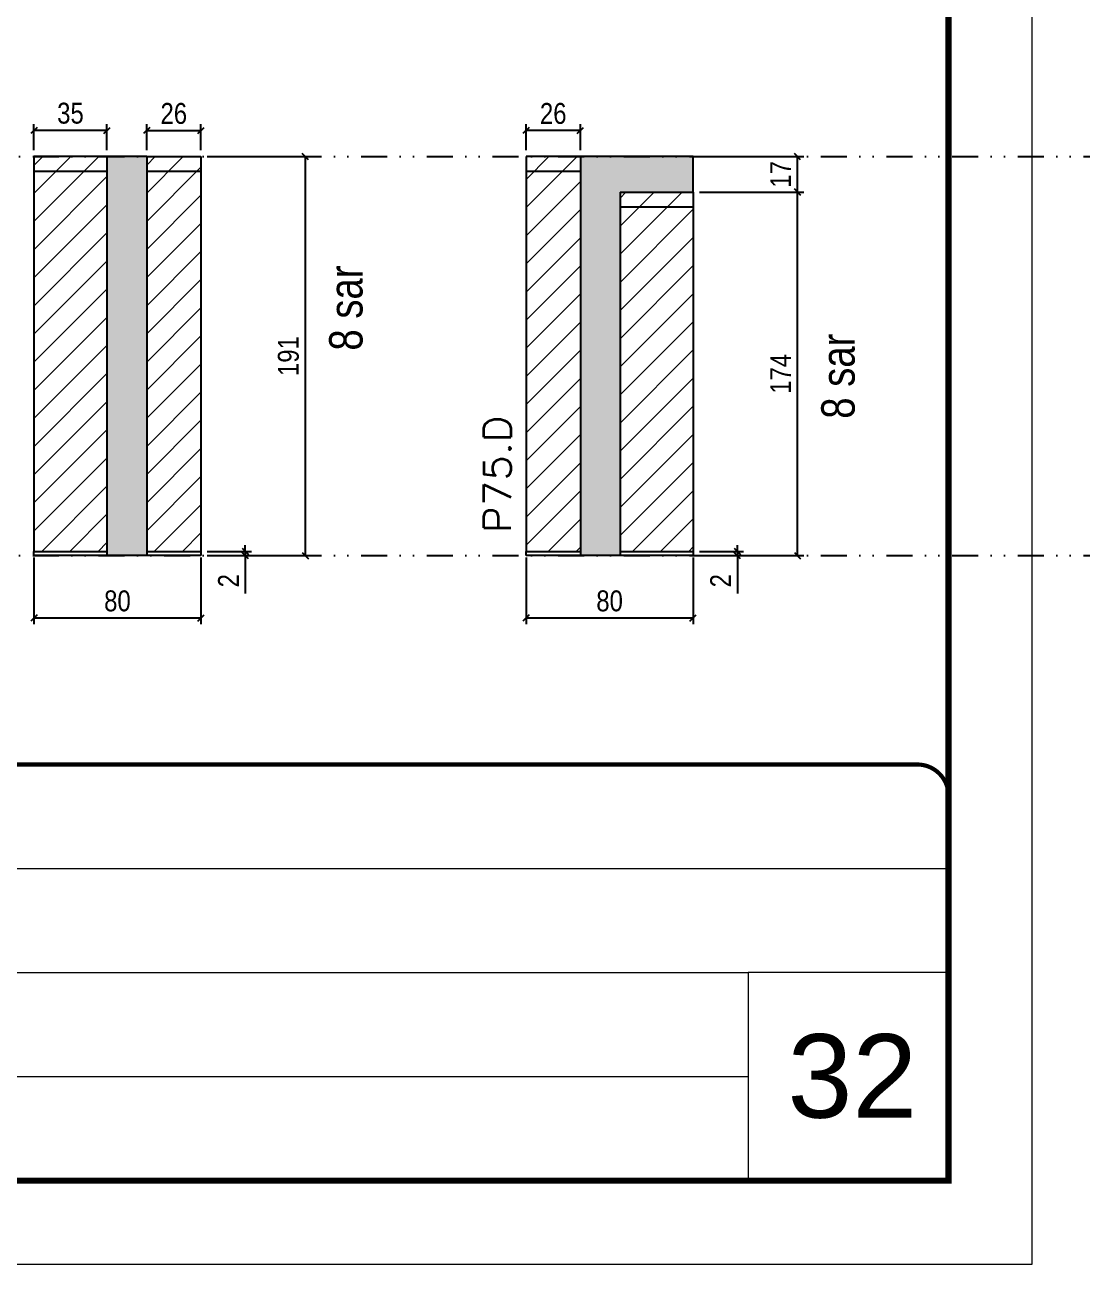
# Model space of a CAD drawing. Extents: x 13741 to 27878, y -21631 to 6985.
# Drawn here: x 20185 to 20691, y -2105 to -1512 of the extents above; entities that cross this region are included whole.
import ezdxf

# ---------------------------------------------------------------- set-up
doc = ezdxf.new("R2010")
doc.units = 0
for name, pattern in [('CONTINUO', [0]), ('DASHED', [0.75, 0.5, -0.25]), ('DIVIDE2', [0.625, 0.25, -0.125, 0, -0.125, 0, -0.125])]:
    doc.linetypes.add(name, pattern=pattern)
for name, color, linetype, lineweight in [('CARIMBO', 255, 'Continuous', 9), ('Folhas', 255, 'Continuous', 9), ('Hachura', 251, 'Continuous', 9), ('SARRAFO DE PRESSAO', 251, 'DASHED', 9), ('Texto Seção', 7, 'Continuous', 15)]:
    doc.layers.add(name, color=color, linetype=linetype, lineweight=lineweight)
for name, color, linetype in [('COTA', 241, 'Continuous'), ('NOMENCLATURA', 7, 'Continuous'), ('Nível', 160, 'Continuous'), ('Painéis', 200, 'Continuous'), ('SARR_2.2x7', 40, 'Continuous')]:
    doc.layers.add(name, color=color, linetype=linetype)
doc.styles.add('ARIAL', font='arial.ttf')
doc.styles.add('ARIAL_NARROW', font='ARIALN.TTF', dxfattribs={"height": 0.2})
doc.styles.add('COTA TECNICA', font='techl___.ttf', dxfattribs={"height": 10})
doc.styles.add('COTA TECNICA-50', font='techl___.ttf', dxfattribs={"height": 10})
doc.styles.add('REGUA-120', font='ROMANS.shx', dxfattribs={"height": 15})
doc.dimstyles.new('COTA PAINEL-50', dxfattribs={"dimtxt": 10, "dimasz": 3, "dimexe": 3, "dimexo": 3, "dimgap": 3, "dimtad": 1, "dimdec": 1, "dimzin": 12, "dimdsep": 46, "dimtxsty": 'COTA TECNICA-50', "dimblk1": 'OBLIQUE', "dimblk2": 'OBLIQUE', "dimsah": 1, "dimcen": 0.9, "dimclrd": 4, "dimclre": 4, "dimclrt": 240, "dimadec": 1, "dimazin": 3, "dimtfac": 1, "dimtdec": 1, "dimtmove": 0, "dimatfit": 3, "dimfxl": 1, "dimtolj": 1, "dimtzin": 12, "dimarcsym": 0})
doc.dimstyles.new('PAINEL', dxfattribs={"dimtxt": 10, "dimasz": 3, "dimexe": 3, "dimexo": 3, "dimgap": 3, "dimtad": 1, "dimdec": 1, "dimzin": 12, "dimdsep": 46, "dimtxsty": 'COTA TECNICA', "dimblk1": 'OBLIQUE', "dimblk2": 'OBLIQUE', "dimsah": 1, "dimcen": 0.9, "dimclrd": 4, "dimclre": 4, "dimclrt": 240, "dimadec": 1, "dimazin": 3, "dimtfac": 1, "dimtdec": 1, "dimtmove": 0, "dimatfit": 3, "dimfxl": 1, "dimtolj": 1, "dimtzin": 12, "dimarcsym": 0})

# ---------------------------------------------------------------- blocks, each defined once
blk = doc.blocks.new('9999999999')
at = {"color": 30, "linetype": 'CONTINUO'}
for p, q in [((98564.56, 34379.64), (99583.98, 34379.64)), ((98564.56, 34329.83), (99487.98, 34329.83)), ((99583.98, 34329.83), (99487.98, 34329.83)), ((99487.98, 34329.83), (99487.98, 34230.21)), ((98564.56, 34280.02), (99487.98, 34280.02))]:
    blk.add_line(p, q, dxfattribs=at)
at = {"color": 30, "linetype": 'CONTINUO', "const_width": 2}
blk.add_lwpolyline([(99583.98, 34230.21), (99583.98, 34414.45, 0.414214), (99568.98, 34429.45), (98228.98, 34429.45, 0.414214), (98213.98, 34414.45), (98213.98, 34245.21, 0.414214), (98228.98, 34230.21), (99583.98, 34230.21)], format="xyb", dxfattribs=at)
at = {"layer": 'Folhas'}
blk.add_lwpolyline([(98138.98, 34190.21), (99623.98, 34190.21), (99623.98, 35240.21), (98138.98, 35240.21)], close=True, dxfattribs=at)
at = {"layer": 'Folhas', "color": 30, "const_width": 3}
blk.add_lwpolyline([(98213.98, 34230.21), (99583.98, 34230.21), (99583.98, 35200.21), (98213.98, 35200.21)], close=True, dxfattribs=at)
blk = doc.blocks.new('_Oblique')
at = {"color": 0, "linetype": 'ByBlock', "lineweight": -2}
blk.add_line((-0.5, -0.5), (0.5, 0.5), dxfattribs=at)
blk = doc.blocks.new('*D1684')
at = {"layer": 'COTA', "color": 4, "lineweight": -2, "transparency": 16777216}
for p, q in [((20188.93, -1767.02), (20188.93, -1798.91)), ((20268.93, -1767.02), (20268.93, -1798.91)), ((20188.93, -1795.91), (20268.93, -1795.91))]:
    blk.add_line(p, q, dxfattribs=at)
at = {"layer": 'Defpoints', "color": 0, "transparency": 16777216}
for p in [(20188.93, -1764.02), (20268.93, -1764.02), (20268.93, -1795.91)]:
    blk.add_point(p, dxfattribs=at)
at = {"layer": 'COTA', "color": 4, "lineweight": -2, "transparency": 16777216, "xscale": 3, "yscale": 3, "zscale": 3, "rotation": 180}
blk.add_blockref('_Oblique', (20188.93, -1795.91), dxfattribs=at)
at = {"layer": 'COTA', "color": 4, "lineweight": -2, "transparency": 16777216, "xscale": 3, "yscale": 3, "zscale": 3}
blk.add_blockref('_Oblique', (20268.93, -1795.91), dxfattribs=at)
at = {"layer": 'COTA', "color": 240, "transparency": 16777216, "insert": (20228.93, -1787.79), "char_height": 10, "attachment_point": 5, "style": 'COTA TECNICA'}
blk.add_mtext('\\A1;80', dxfattribs=at)
blk = doc.blocks.new('*D1685')
at = {"layer": 'COTA', "color": 4, "lineweight": -2, "transparency": 16777216}
for p, q in [((20290.12, -1764.02), (20290.12, -1761.02)), ((20271.93, -1764.02), (20293.12, -1764.02)), ((20271.93, -1766.02), (20293.12, -1766.02)), ((20290.12, -1764.02), (20290.12, -1766.02)), ((20290.12, -1766.02), (20290.12, -1784.13))]:
    blk.add_line(p, q, dxfattribs=at)
at = {"layer": 'Defpoints', "color": 0, "transparency": 16777216}
for p in [(20268.93, -1764.02), (20268.93, -1766.02), (20290.12, -1764.02)]:
    blk.add_point(p, dxfattribs=at)
at = {"layer": 'COTA', "color": 4, "lineweight": -2, "transparency": 16777216, "xscale": 3, "yscale": 3, "zscale": 3}
for p, rotation in [((20290.12, -1764.02), 270), ((20290.12, -1766.02), 90)]:
    blk.add_blockref('_Oblique', p, dxfattribs=dict(at, rotation=rotation))
at = {"layer": 'COTA', "color": 240, "transparency": 16777216, "insert": (20282.12, -1778.07), "char_height": 10, "attachment_point": 5, "rotation": 90, "style": 'COTA TECNICA-50'}
blk.add_mtext('\\A1;2', dxfattribs=at)
blk = doc.blocks.new('*D1686')
at = {"layer": 'COTA', "color": 4, "lineweight": -2, "transparency": 16777216}
for p, q in [((20271.93, -1575.02), (20321.92, -1575.02)), ((20318.92, -1766.02), (20318.92, -1575.02)), ((20271.93, -1766.02), (20321.92, -1766.02))]:
    blk.add_line(p, q, dxfattribs=at)
at = {"layer": 'Defpoints', "color": 0, "transparency": 16777216}
for p in [(20268.93, -1575.02), (20318.92, -1575.02), (20268.93, -1766.02)]:
    blk.add_point(p, dxfattribs=at)
at = {"layer": 'COTA', "color": 4, "lineweight": -2, "transparency": 16777216, "xscale": 3, "yscale": 3, "zscale": 3}
for p, rotation in [((20318.92, -1575.02), 90), ((20318.92, -1766.02), 270)]:
    blk.add_blockref('_Oblique', p, dxfattribs=dict(at, rotation=rotation))
at = {"layer": 'COTA', "color": 240, "transparency": 16777216, "insert": (20310.83, -1670.52), "char_height": 10, "attachment_point": 5, "rotation": 90, "style": 'COTA TECNICA-50'}
blk.add_mtext('\\A1;191', dxfattribs=at)
blk = doc.blocks.new('*D1687')
at = {"layer": 'COTA', "color": 4, "lineweight": -2, "transparency": 16777216}
for p, q in [((20188.93, -1572.02), (20188.93, -1559.52)), ((20223.93, -1572.02), (20223.93, -1559.52)), ((20223.93, -1562.52), (20188.93, -1562.52))]:
    blk.add_line(p, q, dxfattribs=at)
at = {"layer": 'Defpoints', "color": 0, "transparency": 16777216}
for p in [(20188.93, -1562.52), (20188.93, -1575.02), (20223.93, -1575.02)]:
    blk.add_point(p, dxfattribs=at)
at = {"layer": 'COTA', "color": 4, "lineweight": -2, "transparency": 16777216, "xscale": 3, "yscale": 3, "zscale": 3, "rotation": 180}
blk.add_blockref('_Oblique', (20188.93, -1562.52), dxfattribs=at)
at = {"layer": 'COTA', "color": 4, "lineweight": -2, "transparency": 16777216, "xscale": 3, "yscale": 3, "zscale": 3}
blk.add_blockref('_Oblique', (20223.93, -1562.52), dxfattribs=at)
at = {"layer": 'COTA', "color": 240, "transparency": 16777216, "insert": (20206.43, -1554.3), "char_height": 10, "attachment_point": 5, "style": 'COTA TECNICA'}
blk.add_mtext('\\A1;35', dxfattribs=at)
blk = doc.blocks.new('*D1688')
at = {"layer": 'COTA', "color": 4, "lineweight": -2, "transparency": 16777216}
for p, q in [((20242.93, -1572.02), (20242.93, -1559.52)), ((20268.93, -1572.02), (20268.93, -1559.52)), ((20242.93, -1562.52), (20268.93, -1562.52))]:
    blk.add_line(p, q, dxfattribs=at)
at = {"layer": 'Defpoints', "color": 0, "transparency": 16777216}
for p in [(20268.93, -1562.52), (20242.93, -1575.02), (20268.93, -1575.02)]:
    blk.add_point(p, dxfattribs=at)
at = {"layer": 'COTA', "color": 4, "lineweight": -2, "transparency": 16777216, "xscale": 3, "yscale": 3, "zscale": 3, "rotation": 180}
blk.add_blockref('_Oblique', (20242.93, -1562.52), dxfattribs=at)
at = {"layer": 'COTA', "color": 4, "lineweight": -2, "transparency": 16777216, "xscale": 3, "yscale": 3, "zscale": 3}
blk.add_blockref('_Oblique', (20268.93, -1562.52), dxfattribs=at)
at = {"layer": 'COTA', "color": 240, "transparency": 16777216, "insert": (20255.93, -1554.42), "char_height": 10, "attachment_point": 5, "style": 'COTA TECNICA'}
blk.add_mtext('\\A1;26', dxfattribs=at)
blk = doc.blocks.new('*D1689')
at = {"layer": 'COTA', "color": 4, "lineweight": -2, "transparency": 16777216}
for p, q in [((20424.64, -1767.02), (20424.64, -1798.91)), ((20504.64, -1767.02), (20504.64, -1798.91)), ((20424.64, -1795.91), (20504.64, -1795.91))]:
    blk.add_line(p, q, dxfattribs=at)
at = {"layer": 'Defpoints', "color": 0, "transparency": 16777216}
for p in [(20424.64, -1764.02), (20504.64, -1764.02), (20504.64, -1795.91)]:
    blk.add_point(p, dxfattribs=at)
at = {"layer": 'COTA', "color": 4, "lineweight": -2, "transparency": 16777216, "xscale": 3, "yscale": 3, "zscale": 3, "rotation": 180}
blk.add_blockref('_Oblique', (20424.64, -1795.91), dxfattribs=at)
at = {"layer": 'COTA', "color": 4, "lineweight": -2, "transparency": 16777216, "xscale": 3, "yscale": 3, "zscale": 3}
blk.add_blockref('_Oblique', (20504.64, -1795.91), dxfattribs=at)
at = {"layer": 'COTA', "color": 240, "transparency": 16777216, "insert": (20464.64, -1787.79), "char_height": 10, "attachment_point": 5, "style": 'COTA TECNICA'}
blk.add_mtext('\\A1;80', dxfattribs=at)
blk = doc.blocks.new('*D1690')
at = {"layer": 'COTA', "color": 4, "lineweight": -2, "transparency": 16777216}
for p, q in [((20525.83, -1764.02), (20525.83, -1761.02)), ((20507.64, -1764.02), (20528.83, -1764.02)), ((20507.64, -1766.02), (20528.83, -1766.02)), ((20525.83, -1764.02), (20525.83, -1766.02)), ((20525.83, -1766.02), (20525.83, -1784.13))]:
    blk.add_line(p, q, dxfattribs=at)
at = {"layer": 'Defpoints', "color": 0, "transparency": 16777216}
for p in [(20504.64, -1764.02), (20504.64, -1766.02), (20525.83, -1764.02)]:
    blk.add_point(p, dxfattribs=at)
at = {"layer": 'COTA', "color": 4, "lineweight": -2, "transparency": 16777216, "xscale": 3, "yscale": 3, "zscale": 3}
for p, rotation in [((20525.83, -1764.02), 270), ((20525.83, -1766.02), 90)]:
    blk.add_blockref('_Oblique', p, dxfattribs=dict(at, rotation=rotation))
at = {"layer": 'COTA', "color": 240, "transparency": 16777216, "insert": (20517.83, -1778.07), "char_height": 10, "attachment_point": 5, "rotation": 90, "style": 'COTA TECNICA-50'}
blk.add_mtext('\\A1;2', dxfattribs=at)
blk = doc.blocks.new('*D1691')
at = {"layer": 'COTA', "color": 4, "lineweight": -2, "transparency": 16777216}
for p, q in [((20507.64, -1592.02), (20557.63, -1592.02)), ((20554.63, -1766.02), (20554.63, -1592.02)), ((20507.64, -1766.02), (20557.63, -1766.02))]:
    blk.add_line(p, q, dxfattribs=at)
at = {"layer": 'Defpoints', "color": 0, "transparency": 16777216}
for p in [(20504.64, -1592.02), (20554.63, -1592.02), (20504.64, -1766.02)]:
    blk.add_point(p, dxfattribs=at)
at = {"layer": 'COTA', "color": 4, "lineweight": -2, "transparency": 16777216, "xscale": 3, "yscale": 3, "zscale": 3}
for p, rotation in [((20554.63, -1592.02), 90), ((20554.63, -1766.02), 270)]:
    blk.add_blockref('_Oblique', p, dxfattribs=dict(at, rotation=rotation))
at = {"layer": 'COTA', "color": 240, "transparency": 16777216, "insert": (20546.55, -1679.02), "char_height": 10, "attachment_point": 5, "rotation": 90, "style": 'COTA TECNICA-50'}
blk.add_mtext('\\A1;174', dxfattribs=at)
blk = doc.blocks.new('*D1692')
at = {"layer": 'COTA', "color": 4, "lineweight": -2, "transparency": 16777216}
for p, q in [((20424.64, -1572.02), (20424.64, -1559.52)), ((20450.64, -1572.02), (20450.64, -1559.52)), ((20450.64, -1562.52), (20424.64, -1562.52))]:
    blk.add_line(p, q, dxfattribs=at)
at = {"layer": 'Defpoints', "color": 0, "transparency": 16777216}
for p in [(20424.64, -1562.52), (20424.64, -1575.02), (20450.64, -1575.02)]:
    blk.add_point(p, dxfattribs=at)
at = {"layer": 'COTA', "color": 4, "lineweight": -2, "transparency": 16777216, "xscale": 3, "yscale": 3, "zscale": 3, "rotation": 180}
blk.add_blockref('_Oblique', (20424.64, -1562.52), dxfattribs=at)
at = {"layer": 'COTA', "color": 4, "lineweight": -2, "transparency": 16777216, "xscale": 3, "yscale": 3, "zscale": 3}
blk.add_blockref('_Oblique', (20450.64, -1562.52), dxfattribs=at)
at = {"layer": 'COTA', "color": 240, "transparency": 16777216, "insert": (20437.64, -1554.42), "char_height": 10, "attachment_point": 5, "style": 'COTA TECNICA'}
blk.add_mtext('\\A1;26', dxfattribs=at)
blk = doc.blocks.new('*D1693')
at = {"layer": 'COTA', "color": 4, "lineweight": -2, "transparency": 16777216}
for p, q in [((20507.64, -1575.02), (20557.63, -1575.02)), ((20554.63, -1592.02), (20554.63, -1575.02)), ((20507.64, -1592.02), (20557.63, -1592.02))]:
    blk.add_line(p, q, dxfattribs=at)
at = {"layer": 'Defpoints', "color": 0, "transparency": 16777216}
for p in [(20504.64, -1575.02), (20554.63, -1575.02), (20504.64, -1592.02)]:
    blk.add_point(p, dxfattribs=at)
at = {"layer": 'COTA', "color": 4, "lineweight": -2, "transparency": 16777216, "xscale": 3, "yscale": 3, "zscale": 3}
for p, rotation in [((20554.63, -1575.02), 90), ((20554.63, -1592.02), 270)]:
    blk.add_blockref('_Oblique', p, dxfattribs=dict(at, rotation=rotation))
at = {"layer": 'COTA', "color": 240, "transparency": 16777216, "insert": (20546.55, -1583.52), "char_height": 10, "attachment_point": 5, "rotation": 90, "style": 'COTA TECNICA'}
blk.add_mtext('\\A1;17', dxfattribs=at)

msp = doc.modelspace()

# ---------------------------------------------------------------- hatches: boundary and pattern name
at = {"layer": 'COTA'}
h = msp.add_hatch(dxfattribs=at)
h.set_pattern_fill('AR-CONC', color=256, scale=0.03)
h.set_pattern_definition([(50, (-195.2525, 0), (5.4655401, -0.4781726), [0.5715, -6.2865]), (355, (-195.2525, 0), (-1.0573026, 5.7317054), [0.4572, -5.0292175]), (100.451445, (-194.797, -0.04), (4.4082374, 5.2535326), [0.4857003, -5.3427073]), (46.1842, (-195.2525, 1.524), (8.1323712, -1.2612698), [0.85725, -9.42975]), (96.635558, (-194.575, 1.419), (7.122124, 7.4227837), [0.7285507, -8.0140682]), (351.18415, (-195.2525, 1.524), (7.122124, 7.4227837), [0.685799, -7.543792]), (21, (-194.4905, 1.143), (4.5484317, -3.0679559), [0.5715, -6.2865]), (326, (-194.4905, 1.143), (1.8540609, 5.525639), [0.4572, -5.0292]), (71.451445, (-194.1114, 0.8873), (6.4024926, 2.457683), [0.4857003, -5.3426981]), (37.5, (-195.2525, 0), (0.0926581, 2.53665117), [0, -4.96824, 0, -5.1054, 0, -5.04825]), (7.5, (-195.2525, 0), (2.00458988, 3.00541724), [0, -2.91084, 0, -4.85394, 0, -1.92405]), (327.5, (-196.9517, 0), (4.06771786, -0.17186232), [0, -1.905, 0, -5.9436, 0, -7.8867]), (317.5, (-197.7137, 0), (4.44387544, 0.76279473), [0, -2.4765, 0, -3.94716, 0, -5.6007])])
h.paths.add_polyline_path([(20242.93, -1575.02), (20223.93, -1575.02), (20223.93, -1766.02), (20242.93, -1766.02)])
h = msp.add_hatch(dxfattribs=at)
h.set_pattern_fill('AR-CONC', color=256, scale=0.03)
h.paths.add_polyline_path([(20450.64, -1766.02), (20469.64, -1766.02), (20469.64, -1592.02), (20504.64, -1592.02), (20504.64, -1575.02), (20450.64, -1575.02)])
at = {"layer": 'Hachura', "linetype": 'ByBlock'}
h = msp.add_hatch(dxfattribs=at)
h.set_pattern_fill('ANSI31', color=256, scale=3)
h.paths.add_polyline_path([(19826.07, -1642.02), (19826.07, -1575.02), (19724.07, -1575.02), (19724.07, -1642.02)])
h.paths.add_polyline_path([(19724.07, -1642.02), (19724.07, -1764.02), (19826.07, -1764.02), (19826.07, -1642.02)])
h.paths.add_polyline_path([(20054.76, -1642.02), (19952.76, -1642.02), (19952.76, -1764.02), (20054.76, -1764.02)])
h.paths.add_polyline_path([(20010.26, -1639.02), (19983.26, -1639.02), (19983.26, -1642.02), (20054.76, -1642.02), (20054.76, -1575.02), (20010.26, -1575.02)])
h.paths.add_polyline_path([(19952.76, -1642.02), (19983.26, -1642.02), (19983.26, -1592.02), (19952.76, -1592.02)])
h.paths.add_polyline_path([(20223.93, -1575.02), (20188.93, -1575.02), (20188.93, -1764.02), (20223.93, -1764.02)])
h.paths.add_polyline_path([(20242.93, -1764.02), (20268.93, -1764.02), (20268.93, -1575.02), (20242.93, -1575.02)])
h.paths.add_polyline_path([(20424.64, -1764.02), (20450.64, -1764.02), (20450.64, -1575.02), (20424.64, -1575.02)])
h.paths.add_polyline_path([(20469.64, -1764.02), (20504.64, -1764.02), (20504.64, -1592.02), (20469.64, -1592.02)])

# ---------------------------------------------------------------- linework, layer by layer
at = {"layer": 'COTA'}
for p, q in [((20242.93, -1575.02), (20223.93, -1575.02)), ((20504.64, -1575.02), (20450.64, -1575.02)), ((20504.64, -1592.02), (20504.64, -1575.02))]:
    msp.add_line(p, q, dxfattribs=at)
at = {"layer": 'Nível', "color": 4, "linetype": 'DIVIDE2', "ltscale": 50}
for p, q in [((19181.97, -1575.02), (21531.15, -1575.02)), ((13741.09, -1766.02), (21531.15, -1766.02))]:
    msp.add_line(p, q, dxfattribs=at)
at = {"layer": 'Painéis'}
for p, q in [((20188.93, -1575.02), (20188.93, -1764.02)), ((20223.93, -1575.02), (20188.93, -1575.02)), ((20223.93, -1575.02), (20223.93, -1766.02)), ((20242.93, -1575.02), (20242.93, -1766.02)), ((20242.93, -1575.02), (20268.93, -1575.02)), ((20268.93, -1575.02), (20268.93, -1764.02)), ((20424.64, -1575.02), (20424.64, -1764.02)), ((20450.64, -1575.02), (20424.64, -1575.02)), ((20450.64, -1575.02), (20450.64, -1766.02)), ((20469.64, -1592.02), (20469.64, -1766.02)), ((20469.64, -1592.02), (20504.64, -1592.02)), ((20504.64, -1592.02), (20504.64, -1764.02)), ((20188.93, -1764.02), (20223.93, -1764.02)), ((20188.93, -1764.02), (20223.93, -1764.02)), ((20188.93, -1766.02), (20188.93, -1764.02)), ((20268.93, -1766.02), (20188.93, -1766.02)), ((20242.93, -1764.02), (20268.93, -1764.02)), ((20242.93, -1764.02), (20268.93, -1764.02)), ((20268.93, -1764.02), (20268.93, -1766.02)), ((20424.64, -1764.02), (20450.64, -1764.02)), ((20424.64, -1764.02), (20450.64, -1764.02)), ((20424.64, -1766.02), (20424.64, -1764.02)), ((20504.64, -1766.02), (20424.64, -1766.02)), ((20469.64, -1764.02), (20504.64, -1764.02)), ((20469.64, -1764.02), (20504.64, -1764.02)), ((20504.64, -1764.02), (20504.64, -1766.02))]:
    msp.add_line(p, q, dxfattribs=at)
at = {"layer": 'SARR_2.2x7'}
for p, q in [((20188.93, -1582.02), (20223.93, -1582.02)), ((20242.93, -1582.02), (20268.93, -1582.02)), ((20424.64, -1582.02), (20450.64, -1582.02)), ((20469.64, -1599.02), (20504.64, -1599.02))]:
    msp.add_line(p, q, dxfattribs=at)

# ---------------------------------------------------------------- block references
at = {"layer": 'SARRAFO DE PRESSAO', "color": 6, "linetype": 'ByBlock'}
msp.add_blockref('9999999999', (-78957.01, -36295.5), dxfattribs=at)

# ---------------------------------------------------------------- texts
at = {"layer": 'CARIMBO', "style": 'ARIAL'}
msp.add_text('32', height=40, dxfattribs=at).set_placement((20549.83, -2035.15))
at = {"layer": 'NOMENCLATURA', "style": 'ARIAL_NARROW'}
for p in [(20346.31, -1667.9), (20582.02, -1700.53)]:
    msp.add_text('8 sar', height=16, rotation=90, dxfattribs=at).set_placement(p)
at = {"layer": 'Texto Seção', "style": 'REGUA-120', "width": 1.1}
msp.add_text('P75.D', height=13, rotation=90, dxfattribs=at).set_placement((20417.39, -1755.25))

# ---------------------------------------------------------------- dimensions: what is measured, and where the dimension line sits
at = {"layer": 'COTA'}
for base, p1, p2, picture, middle in [((20188.93, -1562.52), (20223.93, -1575.02), (20188.93, -1575.02), '*D1687', (20206.43, -1554.3)), ((20268.93, -1562.52), (20242.93, -1575.02), (20268.93, -1575.02), '*D1688', (20255.93, -1554.42)), ((20424.64, -1562.52), (20450.64, -1575.02), (20424.64, -1575.02), '*D1692', (20437.64, -1554.42))]:
    dim = msp.add_linear_dim(base=base, p1=p1, p2=p2, dimstyle='PAINEL', dxfattribs=at)
    dim.commit()
    dim.dimension.update_dxf_attribs({"geometry": picture, "text_midpoint": middle})
for base, p1, p2, dimstyle, picture, middle in [((20318.92, -1575.02), (20268.93, -1766.02), (20268.93, -1575.02), 'COTA PAINEL-50', '*D1686', (20310.83, -1670.52)), ((20554.63, -1575.02), (20504.64, -1592.02), (20504.64, -1575.02), 'PAINEL', '*D1693', (20546.55, -1583.52)), ((20554.63, -1592.02), (20504.64, -1766.02), (20504.64, -1592.02), 'COTA PAINEL-50', '*D1691', (20546.55, -1679.02))]:
    dim = msp.add_linear_dim(base=base, p1=p1, p2=p2, angle=90, dimstyle=dimstyle, dxfattribs=at)
    dim.commit()
    dim.dimension.update_dxf_attribs({"geometry": picture, "text_midpoint": middle})
for base, p1, p2, picture, middle in [((20290.12, -1764.02), (20268.93, -1766.02), (20268.93, -1764.02), '*D1685', (20290.12, -1778.07)), ((20525.83, -1764.02), (20504.64, -1766.02), (20504.64, -1764.02), '*D1690', (20525.83, -1778.07))]:
    dim = msp.add_linear_dim(base=base, p1=p1, p2=p2, angle=90, dimstyle='COTA PAINEL-50', dxfattribs=at)
    dim.commit()
    dim.dimension.update_dxf_attribs({"geometry": picture, "text_midpoint": middle, "dimtype": 160})
for base, p1, p2, picture, middle in [((20268.93, -1795.91), (20188.93, -1764.02), (20268.93, -1764.02), '*D1684', (20228.93, -1787.79)), ((20504.64, -1795.91), (20424.64, -1764.02), (20504.64, -1764.02), '*D1689', (20464.64, -1787.79))]:
    dim = msp.add_linear_dim(base=base, p1=p1, p2=p2, dimstyle='PAINEL', override={"dimarcsym": 2}, dxfattribs=at)
    dim.commit()
    dim.dimension.update_dxf_attribs({"geometry": picture, "text_midpoint": middle})

doc.saveas('drawing.dxf')
